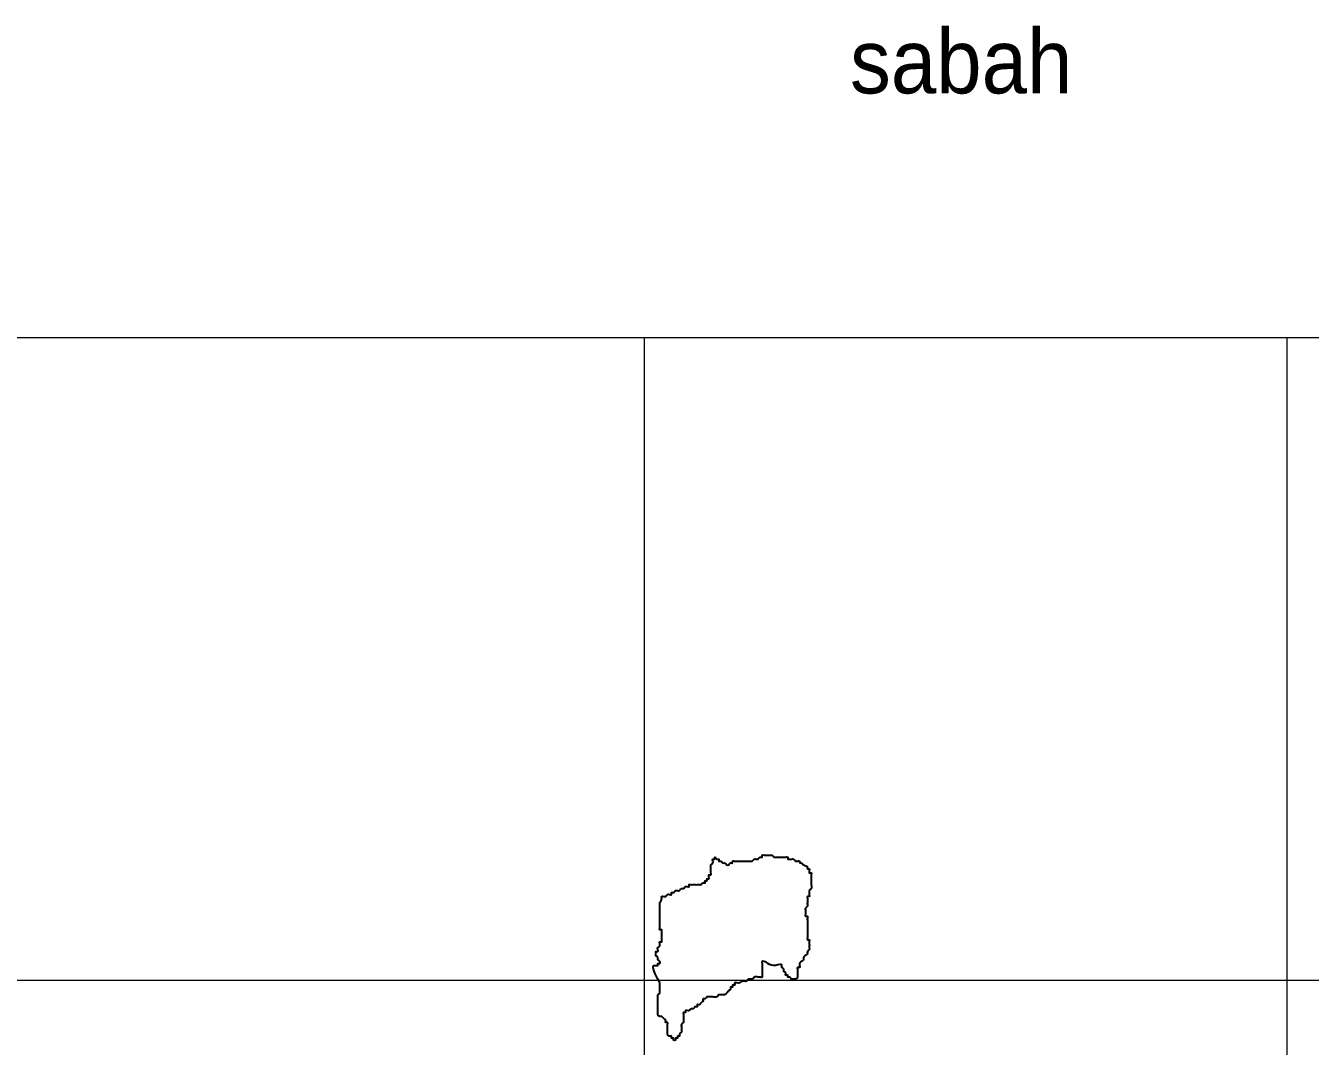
# Model space of a CAD drawing. Header units: metres. Extents: x -400 to 2000400, y -400 to 948520.
# Drawn here: x 1603761 to 1803657, y 789711 to 948520 of the extents above; entities that cross this region are included whole.
import ezdxf
from ezdxf.enums import TextEntityAlignment as Align

# ---------------------------------------------------------------- set-up
doc = ezdxf.new("R2010")
doc.units = ezdxf.units.M
doc.header["$LTSCALE"] = 1600
for name, color, linetype, lineweight in [('1', 7, 'Continuous', 25), ('3', 7, 'Continuous', 13), ('4', 7, 'Continuous', 25)]:
    doc.layers.add(name, color=color, linetype=linetype, lineweight=lineweight)

msp = doc.modelspace()

# ---------------------------------------------------------------- linework, layer by layer
at = {"layer": '1'}
for points in [[(1702427, 812107), (1702733, 812720), (1702733, 813026), (1703040, 813026), (1703346, 813026), (1703652, 813332), (1703958, 813332), (1704264, 813332), (1704264, 813639), (1704571, 813639), (1704877, 813945), (1705183, 813945), (1705489, 813945), (1705796, 814251), (1706102, 814251), (1706408, 814558), (1706714, 814558), (1707020, 814558), (1707020, 814864), (1707327, 814864), (1707633, 814864), (1707939, 814864), (1708245, 814864), (1708552, 814864), (1708858, 814864), (1709164, 815170), (1709470, 815170), (1709470, 815477), (1709776, 815477), (1709776, 815783), (1710083, 815783), (1710083, 816089), (1710083, 816396), (1710389, 816396), (1710389, 816702), (1710389, 817008), (1710389, 817315), (1710389, 817621), (1710389, 817927), (1710695, 818234), (1710695, 818540), (1710695, 818847), (1711001, 818847), (1711001, 819153), (1711308, 818847), (1711614, 818847), (1711614, 818540), (1711920, 818540), (1712226, 818234), (1712532, 818234), (1712839, 817927), (1713145, 817927), (1713451, 818234), (1713757, 818234), (1713757, 818540), (1714064, 818540), (1714370, 818540), (1714676, 818540), (1714982, 818540), (1715288, 818540), (1715595, 818540), (1715901, 818540), (1716207, 818540), (1716513, 818540), (1716820, 818540), (1717126, 818847), (1717432, 818847), (1717738, 818847), (1718044, 819153), (1718351, 819153), (1718351, 819459), (1718657, 819459), (1718963, 819459), (1719269, 819459), (1719576, 819459), (1719882, 819459), (1720188, 819153), (1720494, 819153), (1720800, 819153), (1721107, 819153), (1721719, 819153), (1722025, 819153), (1722332, 819153), (1722332, 818847), (1722638, 818847), (1722944, 818847), (1723250, 818847), (1723556, 818540), (1723863, 818540), (1724169, 818540), (1724169, 818234)], [(1724169, 818234), (1724475, 818234), (1724781, 817927), (1725394, 817621), (1725394, 817315), (1725700, 817315), (1725700, 817008), (1725700, 816702), (1726006, 816702), (1726006, 816396), (1726006, 816089), (1726006, 815783), (1726006, 815477), (1726006, 815170), (1726006, 814864), (1726006, 814251), (1725700, 813945), (1725700, 813639), (1725700, 813332), (1725700, 813026), (1725394, 813026), (1725394, 812720), (1725394, 812413), (1725394, 812107), (1725394, 811801), (1725394, 811494), (1725087, 811188), (1725087, 810882), (1725087, 810575), (1725087, 810269), (1725087, 809963), (1725394, 809963), (1725394, 809656), (1725394, 809350), (1725394, 809044), (1725394, 808737), (1725394, 808431), (1725394, 808125), (1725394, 807818), (1725394, 807512), (1725394, 807206), (1725394, 806899), (1725394, 806593), (1725394, 806287), (1725700, 806287), (1725700, 805980), (1725700, 805674), (1725700, 805368), (1725700, 805061), (1725700, 804755), (1725394, 804449), (1725394, 804142), (1725087, 803836), (1724781, 803530), (1724781, 803223), (1724475, 802917), (1724169, 802611), (1724169, 802304), (1724169, 801998), (1723863, 801998), (1723863, 801692), (1723863, 801385), (1723863, 801079), (1723863, 800773), (1723863, 800466), (1723556, 800160), (1723250, 800160), (1722944, 800160), (1722638, 800466), (1722332, 800466), (1722332, 800773), (1722025, 800773), (1722025, 801079), (1721719, 801385), (1721719, 801692), (1721413, 801998), (1721413, 802304), (1720494, 802304), (1719269, 802611), (1718657, 802917), (1718351, 802917), (1718351, 802611), (1718351, 802304), (1718351, 801998), (1718351, 801692), (1718351, 801385), (1718351, 801079), (1718351, 800773), (1718351, 800466), (1718044, 800466), (1717738, 800466)], [(1702121, 800160), (1701815, 802304), (1702121, 802304), (1702121, 802611), (1702427, 802611), (1702427, 802917), (1702121, 803223), (1702121, 803530), (1701815, 803836), (1701815, 804142), (1701815, 804449), (1702121, 804449), (1702121, 804755), (1702121, 805061), (1702427, 805368), (1702427, 805674), (1702427, 805980), (1702733, 805980), (1702733, 806287), (1702733, 806593), (1702733, 806899), (1702733, 807206), (1702733, 807512), (1702733, 807818), (1702427, 807818), (1702427, 808125), (1702427, 808431), (1702427, 808737), (1702427, 809044), (1702427, 809350), (1702427, 809656), (1702427, 809963), (1702427, 810269), (1702427, 810575), (1702427, 810882), (1702427, 811188), (1702427, 811494), (1702427, 811801), (1702427, 812107)], [(1717738, 800466), (1717126, 800466), (1716820, 800160), (1716513, 800160), (1716207, 800160), (1715901, 799854), (1715288, 799854), (1714676, 799547), (1714064, 799547), (1714064, 799241), (1713757, 799241), (1713757, 798935), (1713451, 798935), (1713451, 798628), (1713145, 798322), (1712839, 798015), (1712532, 797709), (1712226, 797709), (1711920, 797709), (1711614, 797709), (1711308, 797403), (1710695, 797403), (1710389, 797403), (1710083, 797403), (1709776, 797403), (1709470, 797096), (1709164, 797096), (1709164, 796790), (1708858, 796484), (1708552, 796177), (1708245, 796177), (1708245, 795871), (1707939, 795871), (1707633, 795565), (1707327, 795565), (1707020, 795258), (1706714, 795258), (1706408, 795258), (1706408, 794952), (1706102, 794952), (1706102, 794646), (1706102, 794339), (1706102, 794033), (1706102, 793727), (1706102, 793420), (1705796, 793114), (1705796, 792808), (1705796, 792501), (1705796, 792195), (1705796, 791889), (1705489, 791582), (1705489, 791276), (1705183, 791276), (1705183, 790970), (1704877, 790970), (1704877, 790663), (1704571, 790663), (1704571, 790970), (1704264, 790970), (1704264, 791276), (1703958, 791276), (1703652, 791582), (1703652, 791889), (1703652, 792195), (1703652, 792501), (1703652, 792808), (1703652, 793114), (1703652, 793420), (1703346, 793420), (1703346, 793727), (1703040, 794033), (1702733, 794339), (1702427, 794339), (1702121, 794646), (1702121, 794952), (1702121, 795258), (1702121, 795565), (1702121, 795871), (1702121, 796177), (1702121, 796484), (1702121, 796790), (1702121, 797096), (1702121, 797403), (1702121, 797709), (1702427, 798015), (1702427, 798322), (1702427, 798628), (1702427, 798935), (1702427, 799241), (1702427, 799547), (1702121, 800160)]]:
    msp.add_spline(points, degree=3, dxfattribs=at)
at = {"layer": '3'}
for p, q in [((1500000, 900000), (2000000, 900000)), ((1700000, 900000), (1700000, 400000)), ((1800000, 900000), (1800000, 400000)), ((1500000, 800000), (2000000, 800000))]:
    msp.add_line(p, q, dxfattribs=at)

# ---------------------------------------------------------------- texts
at = {"layer": '4', "width": 0.95}
msp.add_text('sabah', height=10000, dxfattribs=at).set_placement((1749338, 937988), align=Align.CENTER)

doc.saveas('drawing.dxf')
